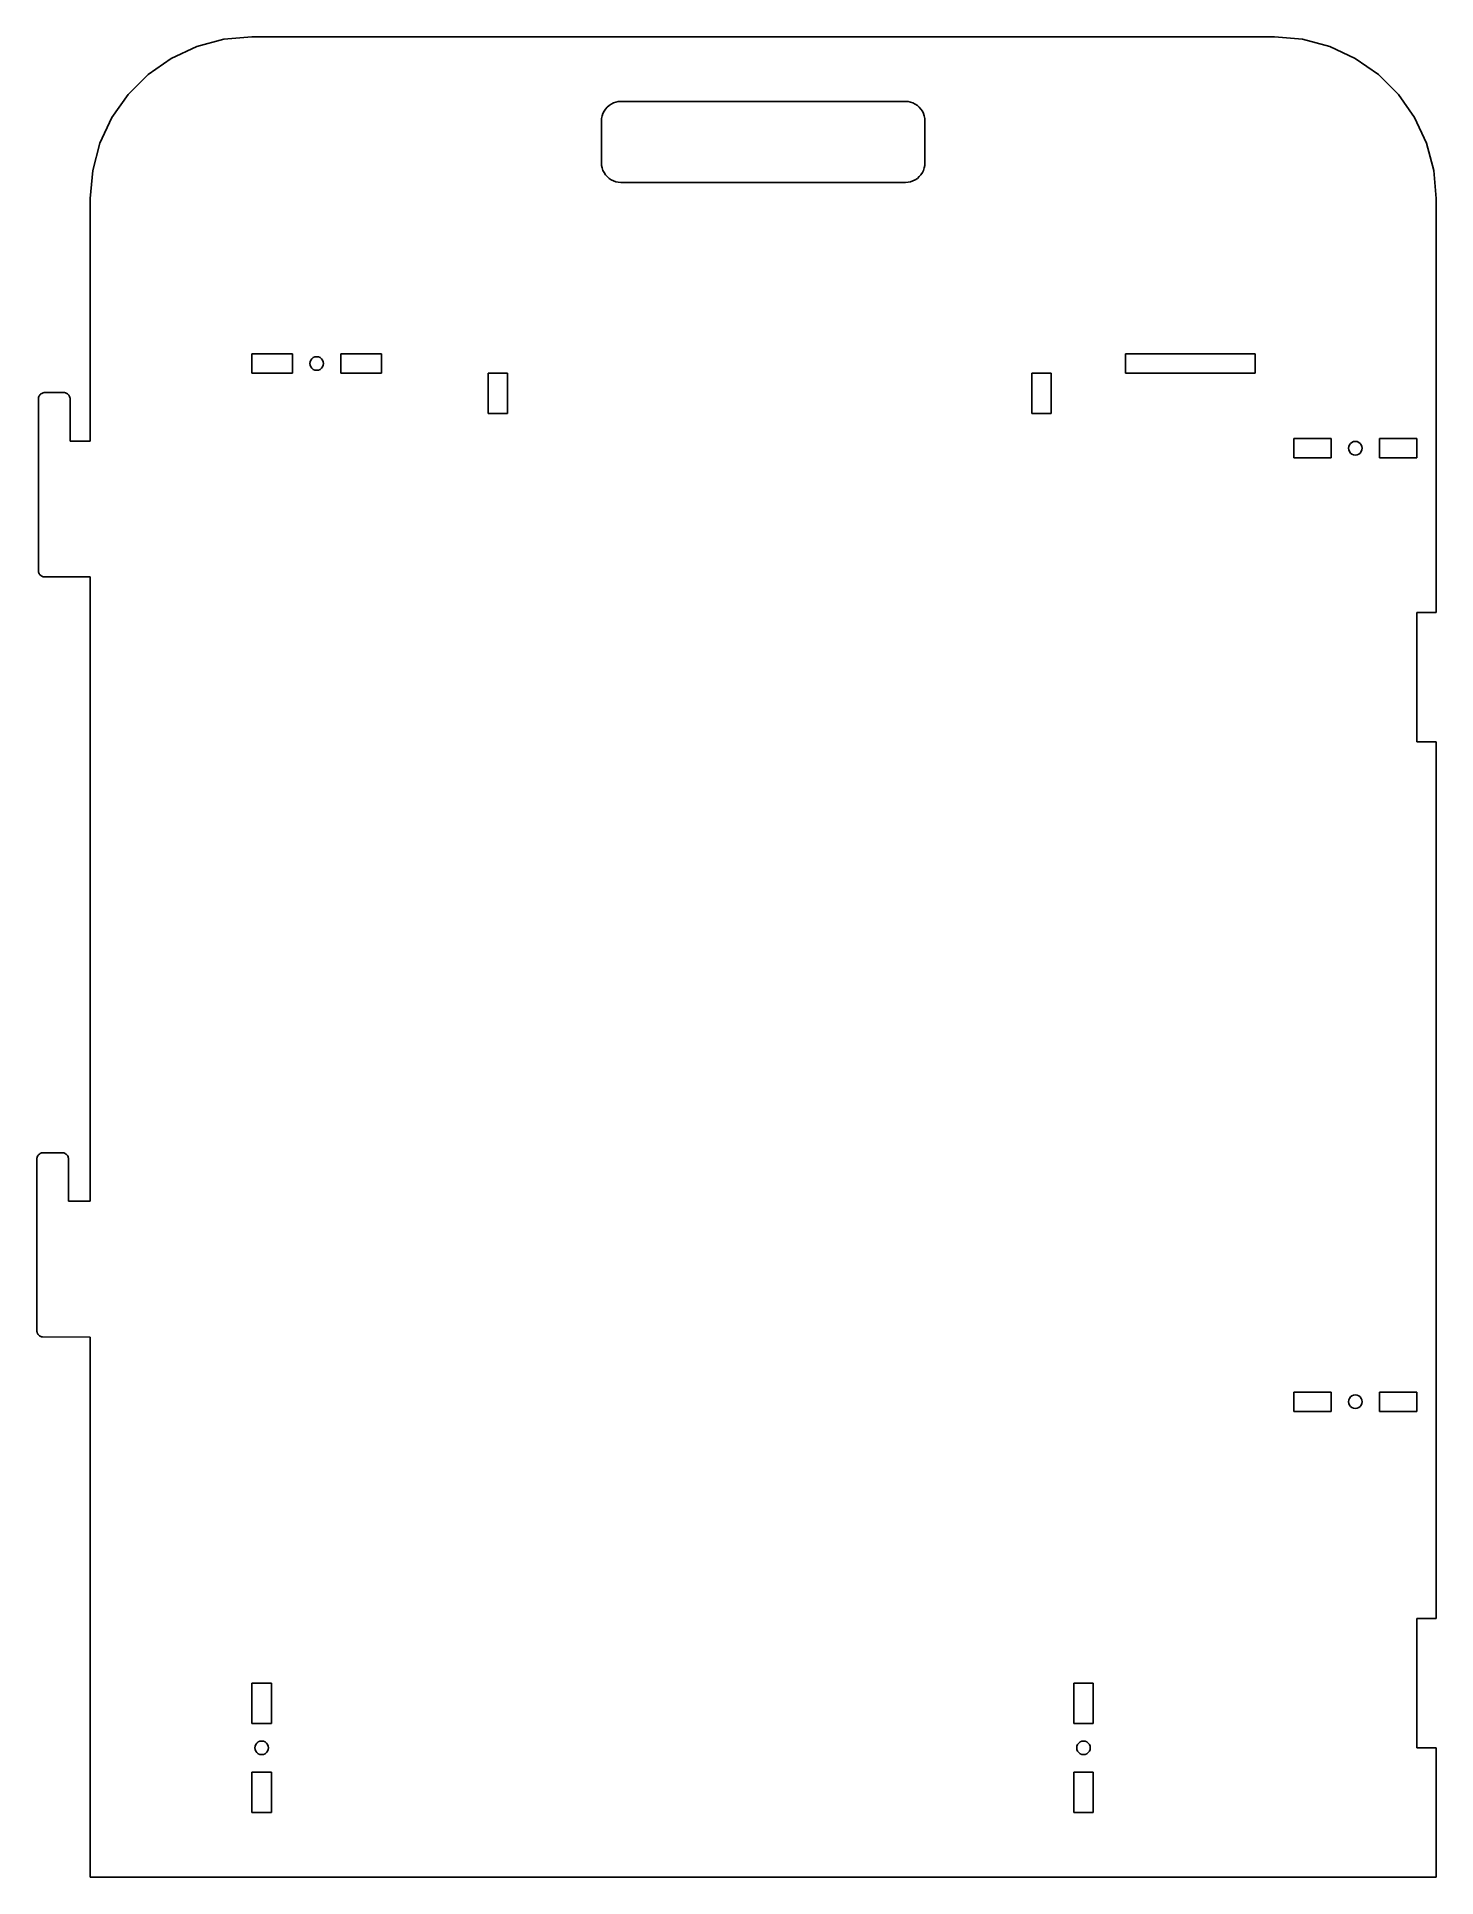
# Model space of a CAD drawing. Header units: metres. Extents: x 2261 to 2694, y -1673 to -1104.
import ezdxf

# ---------------------------------------------------------------- set-up
doc = ezdxf.new("R2010")
doc.units = ezdxf.units.M

msp = doc.modelspace()

# ---------------------------------------------------------------- linework, layer by layer
for p, q in [((2310.83, -1106.94, 6), (2302.93, -1110.62, 6)), ((2319.24, -1104.68, 6), (2310.83, -1106.94, 6)), ((2327.93, -1103.92, 6), (2319.24, -1104.68, 6)), ((2643.93, -1103.92, 6), (2327.93, -1103.92, 6)), ((2652.61, -1104.68, 6), (2643.93, -1103.92, 6)), ((2661.03, -1106.94, 6), (2652.61, -1104.68, 6)), ((2668.93, -1110.62, 6), (2661.03, -1106.94, 6)), ((2302.93, -1110.62, 6), (2295.79, -1115.62, 6)), ((2676.07, -1115.62, 6), (2668.93, -1110.62, 6)), ((2295.79, -1115.62, 6), (2289.62, -1121.78, 6)), ((2682.23, -1121.78, 6), (2676.07, -1115.62, 6)), ((2289.62, -1121.78, 6), (2284.62, -1128.92, 6)), ((2436.73, -1126.92, 6), (2437.17, -1126.27, 6)), ((2437.17, -1126.27, 6), (2437.68, -1125.68, 6)), ((2437.68, -1125.68, 6), (2438.27, -1125.16, 6)), ((2438.27, -1125.16, 6), (2438.93, -1124.73, 6)), ((2438.93, -1124.73, 6), (2439.63, -1124.38, 6)), ((2439.63, -1124.38, 6), (2440.37, -1124.13, 6)), ((2440.37, -1124.13, 6), (2441.14, -1123.97, 6)), ((2441.14, -1123.97, 6), (2441.93, -1123.92, 6)), ((2529.93, -1123.92, 6), (2441.93, -1123.92, 6)), ((2530.71, -1123.97, 6), (2529.93, -1123.92, 6)), ((2531.48, -1124.13, 6), (2530.71, -1123.97, 6)), ((2532.22, -1124.38, 6), (2531.48, -1124.13, 6)), ((2532.93, -1124.73, 6), (2532.22, -1124.38, 6)), ((2533.58, -1125.16, 6), (2532.93, -1124.73, 6)), ((2534.17, -1125.68, 6), (2533.58, -1125.16, 6)), ((2534.69, -1126.27, 6), (2534.17, -1125.68, 6)), ((2535.12, -1126.92, 6), (2534.69, -1126.27, 6)), ((2687.23, -1128.92, 6), (2682.23, -1121.78, 6)), ((2284.62, -1128.92, 6), (2280.94, -1136.82, 6)), ((2435.93, -1129.92, 6), (2435.98, -1129.14, 6)), ((2435.93, -1129.92, 6), (2435.93, -1142.92, 6)), ((2435.98, -1129.14, 6), (2436.13, -1128.37, 6)), ((2436.13, -1128.37, 6), (2436.38, -1127.63, 6)), ((2436.38, -1127.63, 6), (2436.73, -1126.92, 6)), ((2535.47, -1127.63, 6), (2535.12, -1126.92, 6)), ((2535.72, -1128.37, 6), (2535.47, -1127.63, 6)), ((2535.87, -1129.14, 6), (2535.72, -1128.37, 6)), ((2535.93, -1129.92, 6), (2535.87, -1129.14, 6)), ((2535.93, -1142.92, 6), (2535.93, -1129.92, 6)), ((2690.91, -1136.82, 6), (2687.23, -1128.92, 6)), ((2280.94, -1136.82, 6), (2278.69, -1145.24, 6)), ((2693.17, -1145.24, 6), (2690.91, -1136.82, 6)), ((2435.98, -1143.7, 6), (2435.93, -1142.92, 6)), ((2535.93, -1142.92, 6), (2535.87, -1143.7, 6)), ((2278.69, -1145.24, 6), (2277.93, -1153.92, 6)), ((2436.13, -1144.47, 6), (2435.98, -1143.7, 6)), ((2436.38, -1145.22, 6), (2436.13, -1144.47, 6)), ((2436.73, -1145.92, 6), (2436.38, -1145.22, 6)), ((2437.17, -1146.57, 6), (2436.73, -1145.92, 6)), ((2437.68, -1147.16, 6), (2437.17, -1146.57, 6)), ((2438.27, -1147.68, 6), (2437.68, -1147.16, 6)), ((2438.93, -1148.12, 6), (2438.27, -1147.68, 6)), ((2439.63, -1148.46, 6), (2438.93, -1148.12, 6)), ((2440.37, -1148.72, 6), (2439.63, -1148.46, 6)), ((2441.14, -1148.87, 6), (2440.37, -1148.72, 6)), ((2441.93, -1148.92, 6), (2441.14, -1148.87, 6)), ((2441.93, -1148.92, 6), (2529.93, -1148.92, 6)), ((2530.71, -1148.87, 6), (2529.93, -1148.92, 6)), ((2531.48, -1148.72, 6), (2530.71, -1148.87, 6)), ((2532.22, -1148.46, 6), (2531.48, -1148.72, 6)), ((2532.93, -1148.12, 6), (2532.22, -1148.46, 6)), ((2533.58, -1147.68, 6), (2532.93, -1148.12, 6)), ((2534.17, -1147.16, 6), (2533.58, -1147.68, 6)), ((2534.69, -1146.57, 6), (2534.17, -1147.16, 6)), ((2535.12, -1145.92, 6), (2534.69, -1146.57, 6)), ((2535.47, -1145.22, 6), (2535.12, -1145.92, 6)), ((2535.72, -1144.47, 6), (2535.47, -1145.22, 6)), ((2535.87, -1143.7, 6), (2535.72, -1144.47, 6)), ((2693.93, -1153.92, 6), (2693.17, -1145.24, 6)), ((2277.93, -1153.92, 6), (2277.93, -1228.92, 6)), ((2693.93, -1281.92, 6), (2693.93, -1153.92, 6)), ((2327.93, -1207.92, 6), (2327.93, -1201.92, 6)), ((2327.93, -1201.92, 6), (2340.43, -1201.92, 6)), ((2340.43, -1201.92, 6), (2340.43, -1207.92, 6)), ((2345.9, -1204.38, 6), (2345.83, -1204.92, 6)), ((2345.83, -1204.92, 6), (2345.9, -1205.46, 6)), ((2346.11, -1203.87, 6), (2345.9, -1204.38, 6)), ((2345.9, -1205.46, 6), (2346.11, -1205.97, 6)), ((2346.44, -1203.44, 6), (2346.11, -1203.87, 6)), ((2346.11, -1205.97, 6), (2346.44, -1206.41, 6)), ((2346.88, -1203.1, 6), (2346.44, -1203.44, 6)), ((2347.38, -1202.89, 6), (2346.88, -1203.1, 6)), ((2347.93, -1202.82, 6), (2347.38, -1202.89, 6)), ((2348.47, -1202.89, 6), (2347.93, -1202.82, 6)), ((2348.98, -1203.1, 6), (2348.47, -1202.89, 6)), ((2349.41, -1203.44, 6), (2348.98, -1203.1, 6)), ((2349.74, -1203.87, 6), (2349.41, -1203.44, 6)), ((2349.41, -1206.41, 6), (2349.74, -1205.97, 6)), ((2349.95, -1204.38, 6), (2349.74, -1203.87, 6)), ((2349.74, -1205.97, 6), (2349.95, -1205.46, 6)), ((2350.03, -1204.92, 6), (2349.95, -1204.38, 6)), ((2349.95, -1205.46, 6), (2350.03, -1204.92, 6)), ((2355.43, -1201.92, 6), (2367.93, -1201.92, 6)), ((2355.43, -1207.92, 6), (2355.43, -1201.92, 6)), ((2367.93, -1201.92, 6), (2367.93, -1207.92, 6)), ((2597.93, -1207.92, 6), (2597.93, -1201.92, 6)), ((2597.93, -1201.92, 6), (2637.93, -1201.92, 6)), ((2637.93, -1201.92, 6), (2637.93, -1207.92, 6)), ((2340.43, -1207.92, 6), (2327.93, -1207.92, 6)), ((2346.44, -1206.41, 6), (2346.88, -1206.74, 6)), ((2346.88, -1206.74, 6), (2347.38, -1206.95, 6)), ((2347.38, -1206.95, 6), (2347.93, -1207.02, 6)), ((2347.93, -1207.02, 6), (2348.47, -1206.95, 6)), ((2348.47, -1206.95, 6), (2348.98, -1206.74, 6)), ((2348.98, -1206.74, 6), (2349.41, -1206.41, 6)), ((2367.93, -1207.92, 6), (2355.43, -1207.92, 6)), ((2400.93, -1207.92, 6), (2400.93, -1220.42, 6)), ((2406.93, -1207.92, 6), (2400.93, -1207.92, 6)), ((2406.93, -1220.42, 6), (2406.93, -1207.92, 6)), ((2568.93, -1207.92, 6), (2568.93, -1220.42, 6)), ((2574.93, -1207.92, 6), (2568.93, -1207.92, 6)), ((2574.93, -1220.42, 6), (2574.93, -1207.92, 6)), ((2637.93, -1207.92, 6), (2597.93, -1207.92, 6)), ((2261.94, -1215.66, 6), (2261.93, -1215.92, 6)), ((2261.93, -1215.92, 6), (2261.93, -1268.92, 6)), ((2261.94, -1215.66, 6), (2261.99, -1215.4, 6)), ((2261.99, -1215.4, 6), (2262.08, -1215.16, 6)), ((2262.08, -1215.16, 6), (2262.19, -1214.92, 6)), ((2262.19, -1214.92, 6), (2262.34, -1214.7, 6)), ((2262.34, -1214.7, 6), (2262.51, -1214.51, 6)), ((2262.51, -1214.51, 6), (2262.71, -1214.33, 6)), ((2262.71, -1214.33, 6), (2262.93, -1214.19, 6)), ((2262.93, -1214.19, 6), (2263.16, -1214.07, 6)), ((2263.16, -1214.07, 6), (2263.41, -1213.99, 6)), ((2263.41, -1213.99, 6), (2263.67, -1213.94, 6)), ((2263.93, -1213.92, 6), (2263.67, -1213.94, 6)), ((2269.73, -1213.92, 6), (2263.93, -1213.92, 6)), ((2269.99, -1213.94, 6), (2269.73, -1213.92, 6)), ((2269.99, -1213.94, 6), (2270.24, -1213.99, 6)), ((2270.24, -1213.99, 6), (2270.49, -1214.07, 6)), ((2270.49, -1214.07, 6), (2270.73, -1214.19, 6)), ((2270.73, -1214.19, 6), (2270.94, -1214.33, 6)), ((2270.94, -1214.33, 6), (2271.14, -1214.51, 6)), ((2271.14, -1214.51, 6), (2271.31, -1214.7, 6)), ((2271.31, -1214.7, 6), (2271.46, -1214.92, 6)), ((2271.46, -1214.92, 6), (2271.57, -1215.16, 6)), ((2271.57, -1215.16, 6), (2271.66, -1215.4, 6)), ((2271.66, -1215.4, 6), (2271.71, -1215.66, 6)), ((2271.71, -1215.66, 6), (2271.73, -1215.92, 6)), ((2271.73, -1215.92, 6), (2271.73, -1228.92, 6)), ((2400.93, -1220.42, 6), (2406.93, -1220.42, 6)), ((2568.93, -1220.42, 6), (2574.93, -1220.42, 6)), ((2277.93, -1228.92, 6), (2271.73, -1228.92, 6)), ((2649.93, -1234.12, 6), (2649.93, -1228.12, 6)), ((2649.93, -1228.12, 6), (2661.43, -1228.12, 6)), ((2661.43, -1228.12, 6), (2661.43, -1234.12, 6)), ((2668.93, -1229.02, 6), (2668.38, -1229.09, 6)), ((2669.47, -1229.09, 6), (2668.93, -1229.02, 6)), ((2676.43, -1234.12, 6), (2676.43, -1228.12, 6)), ((2676.43, -1228.12, 6), (2687.93, -1228.12, 6)), ((2687.93, -1228.12, 6), (2687.93, -1234.12, 6)), ((2661.43, -1234.12, 6), (2649.93, -1234.12, 6)), ((2666.9, -1230.58, 6), (2666.83, -1231.12, 6)), ((2666.83, -1231.12, 6), (2666.9, -1231.66, 6)), ((2667.11, -1230.07, 6), (2666.9, -1230.58, 6)), ((2666.9, -1231.66, 6), (2667.11, -1232.17, 6)), ((2667.44, -1229.64, 6), (2667.11, -1230.07, 6)), ((2667.11, -1232.17, 6), (2667.44, -1232.61, 6)), ((2667.88, -1229.3, 6), (2667.44, -1229.64, 6)), ((2667.44, -1232.61, 6), (2667.88, -1232.94, 6)), ((2668.38, -1229.09, 6), (2667.88, -1229.3, 6)), ((2667.88, -1232.94, 6), (2668.38, -1233.15, 6)), ((2668.38, -1233.15, 6), (2668.93, -1233.22, 6)), ((2668.93, -1233.22, 6), (2669.47, -1233.15, 6)), ((2669.98, -1229.3, 6), (2669.47, -1229.09, 6)), ((2669.47, -1233.15, 6), (2669.98, -1232.94, 6)), ((2670.41, -1229.64, 6), (2669.98, -1229.3, 6)), ((2669.98, -1232.94, 6), (2670.41, -1232.61, 6)), ((2670.74, -1230.07, 6), (2670.41, -1229.64, 6)), ((2670.41, -1232.61, 6), (2670.74, -1232.17, 6)), ((2670.95, -1230.58, 6), (2670.74, -1230.07, 6)), ((2670.74, -1232.17, 6), (2670.95, -1231.66, 6)), ((2671.03, -1231.12, 6), (2670.95, -1230.58, 6)), ((2670.95, -1231.66, 6), (2671.03, -1231.12, 6)), ((2687.93, -1234.12, 6), (2676.43, -1234.12, 6)), ((2261.93, -1268.92, 6), (2261.94, -1269.18, 6)), ((2261.94, -1269.18, 6), (2261.99, -1269.44, 6)), ((2261.99, -1269.44, 6), (2262.08, -1269.69, 6)), ((2262.08, -1269.69, 6), (2262.19, -1269.92, 6)), ((2262.19, -1269.92, 6), (2262.34, -1270.14, 6)), ((2262.34, -1270.14, 6), (2262.51, -1270.34, 6)), ((2262.51, -1270.34, 6), (2262.71, -1270.51, 6)), ((2262.71, -1270.51, 6), (2262.93, -1270.65, 6)), ((2262.93, -1270.65, 6), (2263.16, -1270.77, 6)), ((2263.16, -1270.77, 6), (2263.41, -1270.85, 6)), ((2263.41, -1270.85, 6), (2263.67, -1270.9, 6)), ((2277.93, -1270.92, 6), (2263.67, -1270.9, 6)), ((2277.93, -1270.92, 6), (2277.93, -1463.92, 6)), ((2687.93, -1281.92, 6), (2693.93, -1281.92, 6)), ((2687.93, -1321.92, 6), (2687.93, -1281.92, 6)), ((2693.93, -1321.92, 6), (2687.93, -1321.92, 6)), ((2693.93, -1592.92, 6), (2693.93, -1321.92, 6)), ((2261.44, -1450.66, 6), (2261.43, -1450.92, 6)), ((2261.43, -1450.92, 6), (2261.43, -1503.92, 6)), ((2261.44, -1450.66, 6), (2261.49, -1450.4, 6)), ((2261.49, -1450.4, 6), (2261.58, -1450.16, 6)), ((2261.58, -1450.16, 6), (2261.69, -1449.92, 6)), ((2261.69, -1449.92, 6), (2261.84, -1449.7, 6)), ((2261.84, -1449.7, 6), (2262.01, -1449.51, 6)), ((2262.01, -1449.51, 6), (2262.21, -1449.33, 6)), ((2262.21, -1449.33, 6), (2262.43, -1449.19, 6)), ((2262.43, -1449.19, 6), (2262.66, -1449.07, 6)), ((2262.66, -1449.07, 6), (2262.91, -1448.99, 6)), ((2262.91, -1448.99, 6), (2263.17, -1448.94, 6)), ((2263.43, -1448.92, 6), (2263.17, -1448.94, 6)), ((2269.23, -1448.92, 6), (2263.43, -1448.92, 6)), ((2269.49, -1448.94, 6), (2269.23, -1448.92, 6)), ((2269.49, -1448.94, 6), (2269.74, -1448.99, 6)), ((2269.74, -1448.99, 6), (2269.99, -1449.07, 6)), ((2269.99, -1449.07, 6), (2270.23, -1449.19, 6)), ((2270.23, -1449.19, 6), (2270.44, -1449.33, 6)), ((2270.44, -1449.33, 6), (2270.64, -1449.51, 6)), ((2270.64, -1449.51, 6), (2270.81, -1449.7, 6)), ((2270.81, -1449.7, 6), (2270.96, -1449.92, 6)), ((2270.96, -1449.92, 6), (2271.07, -1450.16, 6)), ((2271.07, -1450.16, 6), (2271.16, -1450.4, 6)), ((2271.16, -1450.4, 6), (2271.21, -1450.66, 6)), ((2271.21, -1450.66, 6), (2271.23, -1450.92, 6)), ((2271.23, -1450.92, 6), (2271.23, -1463.92, 6)), ((2277.93, -1463.92, 6), (2271.23, -1463.92, 6)), ((2261.43, -1503.92, 6), (2261.44, -1504.18, 6)), ((2261.44, -1504.18, 6), (2261.49, -1504.44, 6)), ((2261.49, -1504.44, 6), (2261.58, -1504.69, 6)), ((2261.58, -1504.69, 6), (2261.69, -1504.92, 6)), ((2261.69, -1504.92, 6), (2261.84, -1505.14, 6)), ((2261.84, -1505.14, 6), (2262.01, -1505.34, 6)), ((2262.01, -1505.34, 6), (2262.21, -1505.51, 6)), ((2262.21, -1505.51, 6), (2262.43, -1505.65, 6)), ((2262.43, -1505.65, 6), (2262.66, -1505.77, 6)), ((2262.66, -1505.77, 6), (2262.91, -1505.85, 6)), ((2262.91, -1505.85, 6), (2263.17, -1505.9, 6)), ((2277.93, -1505.92, 6), (2263.17, -1505.9, 6)), ((2277.93, -1505.92, 6), (2277.93, -1672.92, 6)), ((2649.93, -1528.92, 6), (2649.93, -1522.92, 6)), ((2649.93, -1522.92, 6), (2661.43, -1522.92, 6)), ((2661.43, -1522.92, 6), (2661.43, -1528.92, 6)), ((2667.11, -1524.87, 6), (2666.9, -1525.38, 6)), ((2667.44, -1524.44, 6), (2667.11, -1524.87, 6)), ((2667.88, -1524.1, 6), (2667.44, -1524.44, 6)), ((2668.38, -1523.89, 6), (2667.88, -1524.1, 6)), ((2668.93, -1523.82, 6), (2668.38, -1523.89, 6)), ((2669.47, -1523.89, 6), (2668.93, -1523.82, 6)), ((2669.98, -1524.1, 6), (2669.47, -1523.89, 6)), ((2670.41, -1524.44, 6), (2669.98, -1524.1, 6)), ((2670.74, -1524.87, 6), (2670.41, -1524.44, 6)), ((2670.95, -1525.38, 6), (2670.74, -1524.87, 6)), ((2676.43, -1522.92, 6), (2687.93, -1522.92, 6)), ((2676.43, -1528.92, 6), (2676.43, -1522.92, 6)), ((2687.93, -1522.92, 6), (2687.93, -1528.92, 6)), ((2661.43, -1528.92, 6), (2649.93, -1528.92, 6)), ((2666.9, -1525.38, 6), (2666.83, -1525.92, 6)), ((2666.83, -1525.92, 6), (2666.9, -1526.46, 6)), ((2666.9, -1526.46, 6), (2667.11, -1526.97, 6)), ((2667.11, -1526.97, 6), (2667.44, -1527.41, 6)), ((2667.44, -1527.41, 6), (2667.88, -1527.74, 6)), ((2667.88, -1527.74, 6), (2668.38, -1527.95, 6)), ((2668.38, -1527.95, 6), (2668.93, -1528.02, 6)), ((2668.93, -1528.02, 6), (2669.47, -1527.95, 6)), ((2669.47, -1527.95, 6), (2669.98, -1527.74, 6)), ((2669.98, -1527.74, 6), (2670.41, -1527.41, 6)), ((2670.41, -1527.41, 6), (2670.74, -1526.97, 6)), ((2670.74, -1526.97, 6), (2670.95, -1526.46, 6)), ((2671.03, -1525.92, 6), (2670.95, -1525.38, 6)), ((2670.95, -1526.46, 6), (2671.03, -1525.92, 6)), ((2687.93, -1528.92, 6), (2676.43, -1528.92, 6)), ((2687.93, -1632.92, 6), (2687.93, -1592.92, 6)), ((2693.93, -1592.92, 6), (2687.93, -1592.92, 6)), ((2327.93, -1625.42, 6), (2327.93, -1612.92, 6)), ((2327.93, -1612.92, 6), (2333.93, -1612.92, 6)), ((2333.93, -1612.92, 6), (2333.93, -1625.42, 6)), ((2581.93, -1612.92, 6), (2587.93, -1612.92, 6)), ((2581.93, -1625.42, 6), (2581.93, -1612.92, 6)), ((2587.93, -1612.92, 6), (2587.93, -1625.42, 6)), ((2333.93, -1625.42, 6), (2327.93, -1625.42, 6)), ((2587.93, -1625.42, 6), (2581.93, -1625.42, 6)), ((2328.9, -1632.38, 6), (2328.83, -1632.92, 6)), ((2328.83, -1632.92, 6), (2328.9, -1633.46, 6)), ((2329.11, -1631.87, 6), (2328.9, -1632.38, 6)), ((2329.44, -1631.44, 6), (2329.11, -1631.87, 6)), ((2329.88, -1631.1, 6), (2329.44, -1631.44, 6)), ((2330.38, -1630.89, 6), (2329.88, -1631.1, 6)), ((2330.93, -1630.82, 6), (2330.38, -1630.89, 6)), ((2331.47, -1630.89, 6), (2330.93, -1630.82, 6)), ((2331.98, -1631.1, 6), (2331.47, -1630.89, 6)), ((2332.41, -1631.44, 6), (2331.98, -1631.1, 6)), ((2332.74, -1631.87, 6), (2332.41, -1631.44, 6)), ((2332.95, -1632.38, 6), (2332.74, -1631.87, 6)), ((2333.03, -1632.92, 6), (2332.95, -1632.38, 6)), ((2332.95, -1633.46, 6), (2333.03, -1632.92, 6)), ((2582.9, -1632.38, 6), (2582.83, -1632.92, 6)), ((2582.83, -1632.92, 6), (2582.9, -1633.46, 6)), ((2583.11, -1631.87, 6), (2582.9, -1632.38, 6)), ((2583.44, -1631.44, 6), (2583.11, -1631.87, 6)), ((2583.88, -1631.1, 6), (2583.44, -1631.44, 6)), ((2584.38, -1630.89, 6), (2583.88, -1631.1, 6)), ((2584.93, -1630.82, 6), (2584.38, -1630.89, 6)), ((2585.47, -1630.89, 6), (2584.93, -1630.82, 6)), ((2585.98, -1631.1, 6), (2585.47, -1630.89, 6)), ((2586.41, -1631.44, 6), (2585.98, -1631.1, 6)), ((2586.74, -1631.87, 6), (2586.41, -1631.44, 6)), ((2586.95, -1632.38, 6), (2586.74, -1631.87, 6)), ((2587.03, -1632.92, 6), (2586.95, -1632.38, 6)), ((2586.95, -1633.46, 6), (2587.03, -1632.92, 6)), ((2693.93, -1632.92, 6), (2687.93, -1632.92, 6)), ((2693.93, -1672.92, 6), (2693.93, -1632.92, 6)), ((2328.9, -1633.46, 6), (2329.11, -1633.97, 6)), ((2329.11, -1633.97, 6), (2329.44, -1634.41, 6)), ((2329.44, -1634.41, 6), (2329.88, -1634.74, 6)), ((2329.88, -1634.74, 6), (2330.38, -1634.95, 6)), ((2330.38, -1634.95, 6), (2330.93, -1635.02, 6)), ((2330.93, -1635.02, 6), (2331.47, -1634.95, 6)), ((2331.47, -1634.95, 6), (2331.98, -1634.74, 6)), ((2331.98, -1634.74, 6), (2332.41, -1634.41, 6)), ((2332.41, -1634.41, 6), (2332.74, -1633.97, 6)), ((2332.74, -1633.97, 6), (2332.95, -1633.46, 6)), ((2582.9, -1633.46, 6), (2583.11, -1633.97, 6)), ((2583.11, -1633.97, 6), (2583.44, -1634.41, 6)), ((2583.44, -1634.41, 6), (2583.88, -1634.74, 6)), ((2583.88, -1634.74, 6), (2584.38, -1634.95, 6)), ((2584.38, -1634.95, 6), (2584.93, -1635.02, 6)), ((2584.93, -1635.02, 6), (2585.47, -1634.95, 6)), ((2585.47, -1634.95, 6), (2585.98, -1634.74, 6)), ((2585.98, -1634.74, 6), (2586.41, -1634.41, 6)), ((2586.41, -1634.41, 6), (2586.74, -1633.97, 6)), ((2586.74, -1633.97, 6), (2586.95, -1633.46, 6)), ((2327.93, -1652.92, 6), (2327.93, -1640.42, 6)), ((2327.93, -1640.42, 6), (2333.93, -1640.42, 6)), ((2333.93, -1640.42, 6), (2333.93, -1652.92, 6)), ((2581.93, -1652.92, 6), (2581.93, -1640.42, 6)), ((2581.93, -1640.42, 6), (2587.93, -1640.42, 6)), ((2587.93, -1640.42, 6), (2587.93, -1652.92, 6)), ((2333.93, -1652.92, 6), (2327.93, -1652.92, 6)), ((2587.93, -1652.92, 6), (2581.93, -1652.92, 6)), ((2693.93, -1672.92, 6), (2277.93, -1672.92, 6))]:
    msp.add_line(p, q)

doc.saveas('drawing.dxf')
